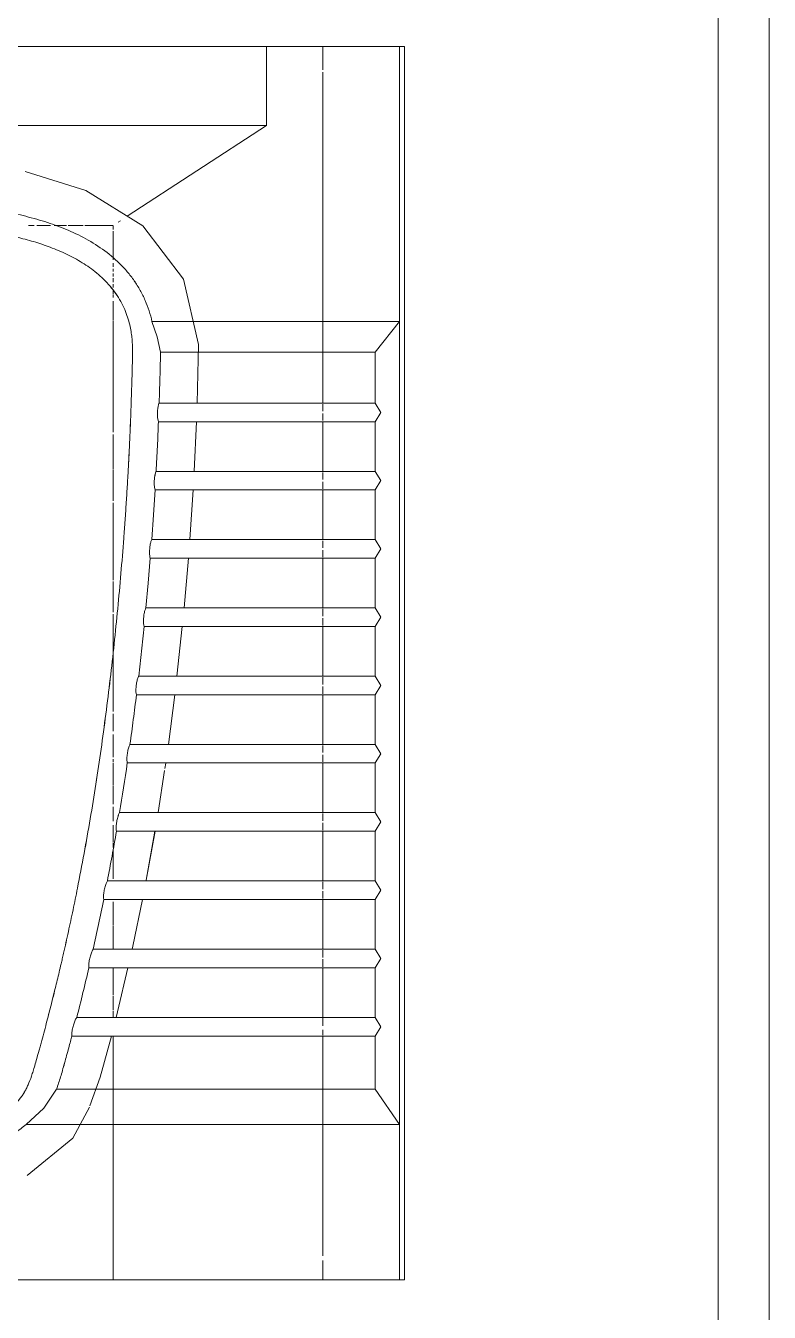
# Model space of a CAD drawing. Header units: millimetres. Extents: x -4000 to 187956, y -58990 to 162485.
# Drawn here: x 1974 to 2337, y 76536 to 77165 of the extents above; entities that cross this region are included whole.
import ezdxf

# ---------------------------------------------------------------- set-up
doc = ezdxf.new("R2010")
doc.units = ezdxf.units.MM
doc.layers.add('A-WALL', color=113, linetype='Continuous', lineweight=13)
doc.layers.add('P-SANR-FIXT', color=6, linetype='Continuous', lineweight=9)

# ---------------------------------------------------------------- blocks, each defined once
blk = doc.blocks.new('WCPan-SquattingPan-Vitra-ArkitektSeries-5952 - CMPX502N-V869-FFS - TANG 1')
at = {"layer": 'P-SANR-FIXT', "color": 250}
for p, q in [((250.56, 212.38), (-250.56, 212.38)), ((250.56, 212.38), (250.56, 77.95)), ((252.96, 212.38), (250.56, 212.38)), ((252.96, -390.25), (252.96, 212.38)), ((129.51, 77.95), (250.56, 77.95)), ((250.56, 77.95), (238.61, 63.05)), ((250.56, -314.32), (250.56, 77.95)), ((238.61, 63.05), (133.65, 63.05)), ((238.61, 38.12), (238.61, 63.05)), ((238.61, 38.12), (133, 38.12)), ((132.67, 29.03), (238.61, 29.03)), ((238.61, 4.77), (238.61, 29.03)), ((238.61, 4.77), (131.54, 4.77)), ((131.02, -4.33), (238.61, -4.33)), ((238.61, -28.59), (238.61, -4.33)), ((238.61, -28.59), (129.37, -28.59)), ((128.66, -37.68), (238.61, -37.68)), ((238.61, -61.94), (238.61, -37.68)), ((238.61, -61.94), (126.53, -61.94)), ((125.63, -71.04), (238.61, -71.04)), ((238.61, -95.3), (238.61, -71.04)), ((238.61, -95.3), (123, -95.3)), ((121.91, -104.39), (238.61, -104.39)), ((238.61, -128.65), (238.61, -104.39)), ((238.61, -128.65), (118.75, -128.65)), ((117.45, -137.74), (238.61, -137.74)), ((238.61, -162), (238.61, -137.74)), ((238.61, -162), (113.67, -162)), ((112.13, -171.1), (238.61, -171.1)), ((238.61, -195.36), (238.61, -171.1)), ((238.61, -195.36), (107.69, -195.36)), ((105.9, -204.45), (238.61, -204.45)), ((238.61, -204.45), (238.61, -228.71)), ((238.61, -228.71), (100.75, -228.71)), ((98.67, -237.81), (238.61, -237.81)), ((238.61, -262.07), (238.61, -237.81)), ((238.61, -262.07), (92.74, -262.07)), ((90.37, -271.16), (238.61, -271.16)), ((238.61, -297.17), (238.61, -271.16)), ((82.82, -297.17), (238.61, -297.17)), ((238.61, -297.17), (250.56, -314.32)), ((250.56, -314.32), (68.02, -314.32)), ((250.56, -314.32), (250.56, -390.25)), ((250.56, -390.25), (-250.56, -390.25)), ((250.56, -390.25), (252.96, -390.25))]:
    blk.add_line(p, q, dxfattribs=at)
at = {"layer": 'P-SANR-FIXT', "color": 253}
for p, q in [((185.5, 212.38), (25, 212.38)), ((185.5, 173.73), (185.5, 212.38)), ((185.5, 212.38), (212.95, 212.38)), ((212.95, 212.38), (212.95, 200.97)), ((252.96, 212.38), (212.95, 212.38)), ((212.95, 199.81), (212.95, 38.12)), ((185.5, 173.73), (-184.71, 173.73)), ((117.43, 129.42), (185.5, 173.73)), ((110.55, 78.62), (110.55, 87.84)), ((110.55, 23.87), (110.55, 78.35)), ((212.95, 37.56), (212.95, 34.16)), ((212.95, 33), (212.95, 29.59)), ((151.27, 29.02), (150.15, 4.79)), ((212.95, 29.03), (212.95, 4.77)), ((110.55, 5.62), (110.55, 22.72)), ((110.55, -9.6), (110.55, 5.36)), ((212.95, 4.22), (212.95, 0.8)), ((149.63, -4.32), (148.01, -28.61)), ((212.95, -0.34), (212.95, -3.77)), ((212.95, -4.33), (212.95, -28.59)), ((110.55, -48.42), (110.55, -10.59)), ((212.95, -29.13), (212.95, -32.57)), ((147.31, -37.71), (145.19, -61.94)), ((212.95, -33.69), (212.95, -37.13)), ((212.95, -37.68), (212.95, -61.94)), ((110.55, -63.98), (110.55, -49.13)), ((212.95, -62.46), (212.95, -65.94)), ((110.55, -82.91), (110.55, -65.09)), ((212.95, -67.02), (212.95, -70.5)), ((144.31, -71.03), (141.71, -95.3)), ((212.95, -71.04), (212.95, -95.3)), ((212.95, -95.8), (212.95, -99.31)), ((212.95, -100.36), (212.95, -103.87)), ((140.63, -104.4), (137.5, -128.65)), ((212.95, -104.39), (212.95, -128.65)), ((212.95, -129.14), (212.95, -132.68)), ((136.22, -137.75), (135.84, -140.38)), ((212.95, -133.69), (212.95, -137.24)), ((212.95, -137.74), (212.95, -162)), ((135.69, -141.39), (132.5, -162.01)), ((212.95, -162.47), (212.95, -166.05)), ((212.95, -167.03), (212.95, -170.61)), ((212.95, -171.1), (212.95, -195.36)), ((212.95, -195.8), (212.95, -199.43)), ((212.95, -200.36), (212.95, -203.99)), ((212.95, -204.45), (212.95, -228.71)), ((212.95, -229.13), (212.95, -232.8)), ((212.95, -233.69), (212.95, -237.36)), ((212.95, -237.81), (212.95, -262.07)), ((212.95, -262.46), (212.95, -266.18)), ((212.95, -268.13), (212.95, -270.74)), ((110.55, -304.52), (110.55, -271.16)), ((212.95, -271.16), (212.95, -378.62)), ((110.55, -340.98), (110.55, -304.63)), ((110.55, -390.25), (110.55, -341.14)), ((212.95, -380.83), (212.95, -390.25)), ((-110.49, -390.25), (110.55, -390.25)), ((212.95, -390.25), (110.55, -390.25)), ((212.95, -390.25), (252.96, -390.25))]:
    blk.add_line(p, q, dxfattribs=at)
at = {"layer": 'P-SANR-FIXT', "color": 254}
for p, q in [((112.91, 126.48), (114.09, 127.25)), ((69.22, 124.95), (71.99, 124.95)), ((73.28, 124.95), (76.77, 124.95)), ((76.95, 124.95), (79.82, 124.95)), ((81.63, 124.95), (87.76, 124.95)), ((88.55, 124.95), (95.86, 124.95)), ((96.73, 124.95), (102.54, 124.95)), ((102.71, 124.95), (110.44, 124.95)), ((110.55, 123.02), (110.55, 124.91)), ((110.55, 116.88), (110.55, 122.11)), ((110.55, 108.09), (110.55, 116.84)), ((110.55, 104.72), (110.55, 106.57)), ((110.55, 102.5), (110.55, 103.79)), ((110.55, 99.94), (110.55, 101.38)), ((110.55, 97.22), (110.55, 99.08)), ((110.55, 94.63), (110.55, 96.22)), ((110.55, 91.5), (110.55, 93.48)), ((110.55, 89.78), (110.55, 91.17)), ((110.55, -112.6), (110.55, -83.11)), ((110.55, -122.13), (110.55, -113.71)), ((110.55, -134.93), (110.55, -123.75)), ((110.55, -137.32), (110.55, -135.93)), ((110.55, -148.62), (110.55, -137.83)), ((110.55, -157.87), (110.55, -148.92)), ((110.55, -166.21), (110.55, -159.16)), ((110.55, -176.58), (110.55, -168.05)), ((110.55, -179.1), (110.55, -176.88)), ((110.55, -194.42), (110.55, -179.98)), ((110.55, -216.97), (110.55, -205.52)), ((110.55, -228.71), (110.55, -217.24)), ((110.55, -239.63), (110.55, -237.81)), ((110.55, -250.97), (110.55, -239.87)), ((110.55, -258.37), (110.55, -251.55)), ((110.55, -262.07), (110.55, -258.87))]:
    blk.add_line(p, q, dxfattribs=at)
at = {"layer": 'P-SANR-FIXT', "color": 253, "flags": 128}
for points in [[(67.46, 151.34), (97.11, 142.05), (125.05, 124.81), (144.85, 98.72), (152.19, 66.81), (151.63, 38.12)], [(130.99, -171.1), (126.68, -195), (126.66, -195.13)], [(124.85, -204.47), (120.1, -227.27), (119.78, -228.72)], [(117.74, -237.83), (112.6, -259.36), (111.93, -262.08)], [(109.75, -271.26), (104.15, -291.21), (99.18, -305.32)], [(98.93, -305.96), (90.78, -321.14), (68.55, -339.24)]]:
    blk.add_lwpolyline(points, dxfattribs=at)
at = {"layer": 'P-SANR-FIXT', "color": 250, "flags": 128}
for points in [[(133.65, 63.05), (131.99, 70.57), (129.51, 77.95)], [(238.61, 29.03), (241.4, 33.57), (238.61, 38.12)], [(238.61, -4.33), (241.4, 0.22), (238.61, 4.77)], [(129.37, -28.59), (130.24, -16.46), (131.02, -4.33)], [(238.61, -37.68), (241.4, -33.13), (238.61, -28.59)], [(126.53, -61.94), (127.64, -49.82), (128.66, -37.68)], [(238.61, -71.04), (241.4, -66.49), (238.61, -61.94)], [(238.61, -104.39), (241.4, -99.84), (238.61, -95.3)], [(238.61, -137.74), (241.4, -133.2), (238.61, -128.65)], [(238.61, -171.1), (241.4, -166.55), (238.61, -162)], [(238.61, -204.45), (241.4, -199.91), (238.61, -195.36)], [(238.61, -237.81), (241.4, -233.26), (238.61, -228.71)], [(238.61, -271.16), (241.4, -266.61), (238.61, -262.07)], [(68.02, -314.32), (76.62, -306.47), (82.82, -297.17)]]:
    blk.add_lwpolyline(points, dxfattribs=at)
at = {"layer": 'P-SANR-FIXT', "color": 250}
blk.add_arc((-1176.21, 51.26), 1307.39, 350.61189, 351.68789, dxfattribs=at)
for points, knots in [([(129.51, 77.95), (128.74, 81.46), (127.07, 86.68), (123.84, 93.23), (120.89, 97.97), (117.48, 102.37), (112.51, 107.69), (105.49, 113.48), (96.06, 119.21), (86.05, 123.75), (75.88, 127.3), (65.19, 130.16), (54.55, 132.3), (43.7, 133.93), (32.53, 135.12), (17.68, 136.15), (6.8, 136.38), (0, 136.38)], [0, 0, 0, 0, 0.071429, 0.107143, 0.142857, 0.178571, 0.214286, 0.285714, 0.357143, 0.428571, 0.5, 0.571429, 0.642857, 0.714286, 0.785714, 0.857143, 1, 1, 1, 1]), ([(0, 125.43), (5.34, 125.43), (13.8, 125.28), (25.48, 124.65), (34.36, 123.93), (43.13, 122.93), (51.71, 121.64), (60.17, 120.01), (68.57, 117.97), (76.78, 115.45), (84.8, 112.37), (91.35, 109.16), (96.35, 106.18), (99.91, 103.74), (103.38, 100.99), (107.85, 96.84), (112.84, 90.74), (116.21, 84.15), (117.97, 79.09), (118.88, 75.48), (119.45, 72.3), (119.77, 69.47), (119.93, 66.83), (119.98, 64.71), (119.99, 63.03), (119.99, 62.01), (119.98, 61.16), (119.97, 60.06), (119.93, 58.25), (119.86, 55.26), (119.75, 51.42), (119.64, 47.54), (119.53, 44.03), (119.42, 40.71), (119.29, 36.98), (119.11, 31.92), (118.92, 26.93), (118.73, 22.47), (118.58, 19.03), (118.44, 16.16), (118.31, 13.45), (118.19, 10.96), (118.07, 8.66), (117.96, 6.69), (117.85, 4.57), (117.69, 1.79), (117.49, -1.72), (117.23, -5.98), (116.95, -10.31), (116.66, -14.74), (116.26, -20.61), (115.51, -30.84), (114.35, -45.2), (112.27, -68.07), (109.21, -96.69), (105.5, -125.36), (102.12, -148.02), (99.36, -165), (96.36, -181.94), (93.51, -196.84), (91.28, -207.81), (89.79, -214.88), (88.65, -220.17), (87.48, -225.47), (86.49, -229.85), (85.66, -233.44), (84.91, -236.67), (84.11, -240.05), (83.22, -243.76), (82.25, -247.78), (81.22, -251.94), (80.18, -256.07), (79.26, -259.65), (78.18, -263.8), (76.91, -268.61), (75.82, -272.63), (74.96, -275.78), (74.1, -278.92), (73.15, -282.36), (72.21, -285.67), (71.41, -288.37), (70.37, -291.52), (69.25, -294.43), (68.05, -296.98), (67.13, -298.69), (66.09, -300.32), (64.44, -302.55), (61.91, -305.27), (58.14, -308.26), (54.39, -310.43), (51.04, -311.95), (47.42, -313.32), (42.84, -314.6), (38.33, -315.36), (34.88, -315.75), (31.62, -316.04), (27.15, -316.34), (22.37, -316.52), (18.42, -316.6), (14.39, -316.65), (9.97, -316.64), (5.12, -316.57), (1.82, -316.53), (0, -316.53)], [0, 0, 0, 0, 0.029412, 0.044118, 0.058824, 0.073529, 0.088235, 0.102941, 0.117647, 0.132353, 0.147059, 0.161765, 0.169118, 0.176471, 0.183824, 0.191176, 0.205882, 0.220588, 0.227941, 0.235294, 0.242647, 0.25, 0.257353, 0.264706, 0.268382, 0.272059, 0.273897, 0.275735, 0.279412, 0.283088, 0.286765, 0.290441, 0.292279, 0.294118, 0.297794, 0.301471, 0.308824, 0.316176, 0.323529, 0.330882, 0.338235, 0.345588, 0.349265, 0.352941, 0.356618, 0.360294, 0.367647, 0.375, 0.382353, 0.389706, 0.397059, 0.411765, 0.441176, 0.470588, 0.529412, 0.588235, 0.617647, 0.647059, 0.676471, 0.705882, 0.724265, 0.733456, 0.742647, 0.751838, 0.761029, 0.765625, 0.770221, 0.779412, 0.788603, 0.797794, 0.806985, 0.811581, 0.816176, 0.820772, 0.825368, 0.829963, 0.832261, 0.834559, 0.839154, 0.84375, 0.848346, 0.852941, 0.862132, 0.866728, 0.871324, 0.875919, 0.880515, 0.889706, 0.898897, 0.908088, 0.912684, 0.917279, 0.926471, 0.935662, 0.940257, 0.944853, 0.954044, 0.963235, 0.967831, 0.972426, 0.981618, 0.990809, 1, 1, 1, 1]), ([(133, 38.12), (133.02, 38.49), (133.05, 39.59), (133.13, 41.91), (133.21, 44.37), (133.3, 47.23), (133.41, 50.94), (133.53, 55.18), (133.61, 58.72), (133.65, 60.9), (133.65, 62.09), (133.65, 62.73), (133.65, 63.05)], [0, 0, 0, 0, 0.125, 0.25, 0.3125, 0.375, 0.5, 0.625, 0.75, 0.875, 0.9375, 1, 1, 1, 1]), ([(133, 38.12), (132.92, 37.97), (132.77, 37.58), (132.49, 36.52), (132.24, 34.77), (132.15, 32.41), (132.3, 30.29), (132.53, 29.34), (132.67, 29.03)], [0, 0, 0, 0, 0.1, 0.2, 0.4, 0.6, 0.8, 1, 1, 1, 1]), ([(131.54, 4.77), (131.46, 4.61), (131.3, 4.22), (131.07, 3.43), (130.89, 2.48), (130.69, 1.04), (130.57, -0.93), (130.67, -3.06), (130.88, -4.01), (131.02, -4.33)], [0, 0, 0, 0, 0.1, 0.2, 0.3, 0.4, 0.6, 0.8, 1, 1, 1, 1]), ([(129.37, -28.59), (129.28, -28.74), (129.12, -29.13), (128.88, -29.92), (128.67, -30.87), (128.44, -32.31), (128.29, -34.28), (128.34, -36.41), (128.54, -37.37), (128.66, -37.68)], [0, 0, 0, 0, 0.1, 0.2, 0.3, 0.4, 0.6, 0.8, 1, 1, 1, 1]), ([(126.53, -61.94), (126.43, -62.1), (126.26, -62.48), (126, -63.27), (125.78, -64.22), (125.52, -65.66), (125.32, -67.62), (125.34, -69.76), (125.51, -70.72), (125.63, -71.04)], [0, 0, 0, 0, 0.1, 0.2, 0.3, 0.4, 0.6, 0.8, 1, 1, 1, 1]), ([(123, -95.3), (122.9, -95.45), (122.72, -95.84), (122.45, -96.62), (122.2, -97.57), (121.92, -99), (121.68, -100.97), (121.65, -103.11), (121.8, -104.07), (121.91, -104.39)], [0, 0, 0, 0, 0.1, 0.2, 0.3, 0.4, 0.6, 0.8, 1, 1, 1, 1]), ([(118.75, -128.65), (118.65, -128.81), (118.46, -129.19), (118.17, -129.97), (117.9, -130.92), (117.66, -131.99), (117.47, -133.13), (117.28, -134.67), (117.21, -136.46), (117.34, -137.43), (117.45, -137.74)], [0, 0, 0, 0, 0.1, 0.2, 0.3, 0.4, 0.5, 0.6, 0.8, 1, 1, 1, 1]), ([(113.67, -162), (113.57, -162.16), (113.37, -162.55), (113.06, -163.33), (112.76, -164.27), (112.5, -165.34), (112.27, -166.47), (112.04, -168.01), (111.93, -169.81), (112.03, -170.78), (112.13, -171.1)], [0, 0, 0, 0, 0.1, 0.2, 0.3, 0.4, 0.5, 0.6, 0.8, 1, 1, 1, 1]), ([(107.69, -195.36), (107.59, -195.51), (107.37, -195.9), (107.04, -196.68), (106.72, -197.62), (106.42, -198.68), (106.17, -199.82), (105.9, -201.35), (105.73, -203.15), (105.81, -204.13), (105.9, -204.45)], [0, 0, 0, 0, 0.1, 0.2, 0.3, 0.4, 0.5, 0.6, 0.8, 1, 1, 1, 1]), ([(100.75, -228.71), (100.64, -228.87), (100.41, -229.26), (100.05, -230.03), (99.7, -230.97), (99.38, -232.03), (99.08, -233.16), (98.77, -234.69), (98.54, -236.5), (98.59, -237.48), (98.67, -237.81)], [0, 0, 0, 0, 0.1, 0.2, 0.3, 0.4, 0.5, 0.6, 0.8, 1, 1, 1, 1]), ([(92.74, -262.07), (92.63, -262.22), (92.39, -262.61), (92, -263.38), (91.62, -264.32), (91.26, -265.37), (90.93, -266.5), (90.56, -268.03), (90.27, -269.84), (90.29, -270.84), (90.37, -271.16)], [0, 0, 0, 0, 0.1, 0.2, 0.3, 0.4, 0.5, 0.6, 0.8, 1, 1, 1, 1]), ([(82.82, -297.17), (83.19, -296.17), (83.9, -294.18), (84.83, -291.21), (85.76, -288.01), (86.74, -284.5), (87.81, -280.6), (89.16, -275.66), (89.96, -272.69), (90.37, -271.16)], [0, 0, 0, 0, 0.125, 0.25, 0.375, 0.5, 0.625, 0.75, 1, 1, 1, 1]), ([(0, -327.48), (2.52, -327.48), (5.85, -327.54), (10.4, -327.58), (14, -327.59), (17.77, -327.56), (21.35, -327.49), (24.76, -327.39), (28.16, -327.24), (31.64, -327.02), (34.43, -326.79), (36.62, -326.57), (38.99, -326.3), (43.33, -325.66), (48.02, -324.57), (52.47, -323.14), (55.92, -321.79), (59.29, -320.2), (63.48, -317.84), (66.31, -315.78), (68.02, -314.32)], [0, 0, 0, 0, 0.1, 0.15, 0.2, 0.25, 0.3, 0.35, 0.4, 0.45, 0.5, 0.525, 0.55, 0.6, 0.7, 0.75, 0.8, 0.85, 0.9, 1, 1, 1, 1])]:
    blk.add_open_spline(points, degree=3, knots=knots, dxfattribs=at)
for points in [[(131.54, 4.77), (131.77, 8.86), (132.17, 16.89), (132.51, 24.93), (132.67, 29.03)], [(123, -95.3), (123.47, -91.26), (124.37, -83.17), (125.22, -75.08), (125.63, -71.04)], [(118.75, -128.65), (119.31, -124.61), (120.4, -116.53), (121.42, -108.44), (121.91, -104.39)], [(107.69, -195.36), (108.47, -191.32), (109.99, -183.24), (111.43, -175.15), (112.13, -171.1)], [(100.75, -228.71), (101.65, -224.68), (103.41, -216.6), (105.08, -208.51), (105.9, -204.45)], [(92.74, -262.07), (93.78, -258.04), (95.8, -249.96), (97.73, -241.86), (98.67, -237.81)]]:
    blk.add_open_spline(points, degree=3, dxfattribs=at)
blk = doc.blocks.new('CMF2_NHAXUONG_A_rvt-1-FFS - TANG 1')
at = {"layer": 'A-WALL', "color": 35, "lineweight": 15}
for p, q in [((2312.29, 77350), (2312.29, 76175)), ((2337.29, 76175), (2337.29, 77350))]:
    blk.add_line(p, q, dxfattribs=at)
at = {"layer": 'A-WALL', "color": 50, "lineweight": 15}
for p, q in [((2312.29, 76175), (2312.29, 77350)), ((2337.29, 77350), (2337.29, 76175))]:
    blk.add_line(p, q, dxfattribs=at)
at = {"layer": 'P-SANR-FIXT', "color": 250}
for p, q in [((2156.6, 77154.88), (1655.48, 77154.88)), ((2156.6, 77154.88), (2156.6, 77020.45)), ((2158.99, 77154.88), (2156.6, 77154.88)), ((2158.99, 76552.26), (2158.99, 77154.88)), ((2035.54, 77020.45), (2156.6, 77020.45)), ((2156.6, 77020.45), (2144.65, 77005.55)), ((2156.6, 76628.18), (2156.6, 77020.45)), ((2144.65, 77005.55), (2039.69, 77005.55)), ((2144.65, 76980.63), (2144.65, 77005.55)), ((2144.65, 76980.63), (2039.04, 76980.63)), ((2038.71, 76971.53), (2144.65, 76971.53)), ((2144.65, 76947.27), (2144.65, 76971.53)), ((2144.65, 76947.27), (2037.58, 76947.27)), ((2037.05, 76938.18), (2144.65, 76938.18)), ((2144.65, 76913.92), (2144.65, 76938.18)), ((2144.65, 76913.92), (2035.41, 76913.92)), ((2034.7, 76904.82), (2144.65, 76904.82)), ((2144.65, 76880.56), (2144.65, 76904.82)), ((2144.65, 76880.56), (2032.56, 76880.56)), ((2031.67, 76871.47), (2144.65, 76871.47)), ((2144.65, 76847.21), (2144.65, 76871.47)), ((2144.65, 76847.21), (2029.04, 76847.21)), ((2027.95, 76838.11), (2144.65, 76838.11)), ((2144.65, 76813.85), (2144.65, 76838.11)), ((2144.65, 76813.85), (2024.79, 76813.85)), ((2023.49, 76804.76), (2144.65, 76804.76)), ((2144.65, 76780.5), (2144.65, 76804.76)), ((2144.65, 76780.5), (2019.71, 76780.5)), ((2018.17, 76771.4), (2144.65, 76771.4)), ((2144.65, 76747.14), (2144.65, 76771.4)), ((2144.65, 76747.14), (2013.73, 76747.14)), ((2011.94, 76738.05), (2144.65, 76738.05)), ((2144.65, 76738.05), (2144.65, 76713.79)), ((2144.65, 76713.79), (2006.78, 76713.79)), ((2004.71, 76704.7), (2144.65, 76704.7)), ((2144.65, 76680.44), (2144.65, 76704.7)), ((2144.65, 76680.44), (1998.78, 76680.44)), ((1996.4, 76671.34), (2144.65, 76671.34)), ((2144.65, 76645.33), (2144.65, 76671.34)), ((1988.86, 76645.33), (2144.65, 76645.33)), ((2144.65, 76645.33), (2156.6, 76628.18)), ((2156.6, 76628.18), (1974.06, 76628.18)), ((2156.6, 76628.18), (2156.6, 76552.26)), ((2156.6, 76552.26), (1655.48, 76552.26)), ((2156.6, 76552.26), (2158.99, 76552.26))]:
    blk.add_line(p, q, dxfattribs=at)
at = {"layer": 'P-SANR-FIXT', "color": 253}
for p, q in [((2091.54, 77154.88), (1931.04, 77154.88)), ((2091.54, 77116.23), (2091.54, 77154.88)), ((2091.54, 77154.88), (2118.99, 77154.88)), ((2118.99, 77154.88), (2118.99, 77143.47)), ((2158.99, 77154.88), (2118.99, 77154.88)), ((2118.99, 77142.32), (2118.99, 76980.63)), ((2091.54, 77116.23), (1721.33, 77116.23)), ((2023.46, 77071.93), (2091.54, 77116.23)), ((2016.59, 77021.13), (2016.59, 77030.35)), ((2016.59, 76966.37), (2016.59, 77020.86)), ((2118.99, 76980.07), (2118.99, 76976.66)), ((2118.99, 76975.5), (2118.99, 76972.1)), ((2057.31, 76971.53), (2056.19, 76947.29)), ((2118.99, 76971.53), (2118.99, 76947.27)), ((2016.59, 76948.13), (2016.59, 76965.22)), ((2016.59, 76932.91), (2016.59, 76947.86)), ((2118.99, 76946.72), (2118.99, 76943.3)), ((2055.67, 76938.19), (2054.05, 76913.9)), ((2118.99, 76942.16), (2118.99, 76938.73)), ((2118.99, 76938.18), (2118.99, 76913.92)), ((2016.59, 76894.08), (2016.59, 76931.92)), ((2118.99, 76913.38), (2118.99, 76909.93)), ((2053.35, 76904.8), (2051.23, 76880.57)), ((2118.99, 76908.82), (2118.99, 76905.37)), ((2118.99, 76904.82), (2118.99, 76880.56)), ((2016.59, 76878.52), (2016.59, 76893.37)), ((2118.99, 76880.04), (2118.99, 76876.57)), ((2016.59, 76859.59), (2016.59, 76877.41)), ((2118.99, 76875.48), (2118.99, 76872)), ((2050.35, 76871.48), (2047.74, 76847.2)), ((2118.99, 76871.47), (2118.99, 76847.21)), ((2118.99, 76846.7), (2118.99, 76843.2)), ((2118.99, 76842.14), (2118.99, 76838.63)), ((2046.67, 76838.1), (2043.54, 76813.85)), ((2118.99, 76838.11), (2118.99, 76813.85)), ((2118.99, 76813.37), (2118.99, 76809.83)), ((2042.26, 76804.75), (2041.88, 76802.12)), ((2118.99, 76808.81), (2118.99, 76805.26)), ((2118.99, 76804.76), (2118.99, 76780.5)), ((2041.73, 76801.11), (2038.54, 76780.5)), ((2118.99, 76780.03), (2118.99, 76776.45)), ((2118.99, 76775.48), (2118.99, 76771.89)), ((2118.99, 76771.4), (2118.99, 76747.14)), ((2118.99, 76746.7), (2118.99, 76743.08)), ((2118.99, 76742.15), (2118.99, 76738.51)), ((2118.99, 76738.05), (2118.99, 76713.79)), ((2118.99, 76713.37), (2118.99, 76709.7)), ((2118.99, 76708.82), (2118.99, 76705.14)), ((2118.99, 76704.7), (2118.99, 76680.44)), ((2118.99, 76680.04), (2118.99, 76676.32)), ((2118.99, 76674.37), (2118.99, 76671.76)), ((2016.59, 76637.98), (2016.59, 76671.34)), ((2118.99, 76671.34), (2118.99, 76563.88)), ((2016.59, 76601.52), (2016.59, 76637.87)), ((2016.59, 76552.26), (2016.59, 76601.36)), ((2118.99, 76561.68), (2118.99, 76552.26)), ((1795.54, 76552.26), (2016.59, 76552.26)), ((2118.99, 76552.26), (2016.59, 76552.26)), ((2118.99, 76552.26), (2158.99, 76552.26))]:
    blk.add_line(p, q, dxfattribs=at)
at = {"layer": 'P-SANR-FIXT', "color": 254}
for p, q in [((2018.94, 77068.98), (2020.13, 77069.76)), ((1975.26, 77067.45), (1978.03, 77067.45)), ((1979.32, 77067.45), (1982.81, 77067.45)), ((1982.98, 77067.45), (1985.86, 77067.45)), ((1987.66, 77067.45), (1993.8, 77067.45)), ((1994.59, 77067.45), (2001.89, 77067.45)), ((2002.77, 77067.45), (2008.58, 77067.45)), ((2008.75, 77067.45), (2016.48, 77067.45)), ((2016.59, 77065.52), (2016.59, 77067.41)), ((2016.59, 77059.39), (2016.59, 77064.61)), ((2016.59, 77050.59), (2016.59, 77059.35)), ((2016.59, 77047.22), (2016.59, 77049.07)), ((2016.59, 77045), (2016.59, 77046.29)), ((2016.59, 77042.44), (2016.59, 77043.88)), ((2016.59, 77039.72), (2016.59, 77041.59)), ((2016.59, 77037.13), (2016.59, 77038.72)), ((2016.59, 77034), (2016.59, 77035.99)), ((2016.59, 77032.28), (2016.59, 77033.67)), ((2016.59, 76829.91), (2016.59, 76859.39)), ((2016.59, 76820.38), (2016.59, 76828.79)), ((2016.59, 76807.57), (2016.59, 76818.75)), ((2016.59, 76805.18), (2016.59, 76806.58)), ((2016.59, 76793.89), (2016.59, 76804.67)), ((2016.59, 76784.64), (2016.59, 76793.58)), ((2016.59, 76776.29), (2016.59, 76783.34)), ((2016.59, 76765.92), (2016.59, 76774.45)), ((2016.59, 76763.4), (2016.59, 76765.62)), ((2016.59, 76748.09), (2016.59, 76762.52)), ((2016.59, 76725.54), (2016.59, 76736.99)), ((2016.59, 76713.79), (2016.59, 76725.26)), ((2016.59, 76702.88), (2016.59, 76704.7)), ((2016.59, 76691.53), (2016.59, 76702.64)), ((2016.59, 76684.14), (2016.59, 76690.95)), ((2016.59, 76680.44), (2016.59, 76683.63))]:
    blk.add_line(p, q, dxfattribs=at)
at = {"layer": 'P-SANR-FIXT', "color": 253, "flags": 128}
for points in [[(1973.5, 77093.84), (2003.15, 77084.55), (2031.09, 77067.31), (2050.89, 77041.23), (2058.22, 77009.31), (2057.67, 76980.62)], [(2037.02, 76771.4), (2032.72, 76747.5), (2032.7, 76747.38)], [(2030.88, 76738.03), (2026.14, 76715.23), (2025.82, 76713.79)], [(2023.78, 76704.67), (2018.64, 76683.14), (2017.97, 76680.42)], [(2015.79, 76671.24), (2010.19, 76651.29), (2005.22, 76637.19)], [(2004.97, 76636.54), (1996.82, 76621.36), (1974.58, 76603.26)]]:
    blk.add_lwpolyline(points, dxfattribs=at)
at = {"layer": 'P-SANR-FIXT', "color": 250, "flags": 128}
for points in [[(2039.69, 77005.55), (2038.03, 77013.07), (2035.54, 77020.45)], [(2144.65, 76971.53), (2147.44, 76976.08), (2144.65, 76980.63)], [(2144.65, 76938.18), (2147.44, 76942.72), (2144.65, 76947.27)], [(2035.41, 76913.92), (2036.27, 76926.04), (2037.05, 76938.18)], [(2144.65, 76904.82), (2147.44, 76909.37), (2144.65, 76913.92)], [(2032.56, 76880.56), (2033.68, 76892.69), (2034.7, 76904.82)], [(2144.65, 76871.47), (2147.44, 76876.01), (2144.65, 76880.56)], [(2144.65, 76838.11), (2147.44, 76842.66), (2144.65, 76847.21)], [(2144.65, 76804.76), (2147.44, 76809.31), (2144.65, 76813.85)], [(2144.65, 76771.4), (2147.44, 76775.95), (2144.65, 76780.5)], [(2144.65, 76738.05), (2147.44, 76742.6), (2144.65, 76747.14)], [(2144.65, 76704.7), (2147.44, 76709.24), (2144.65, 76713.79)], [(2144.65, 76671.34), (2147.44, 76675.89), (2144.65, 76680.44)], [(1974.06, 76628.18), (1982.65, 76636.03), (1988.86, 76645.33)]]:
    blk.add_lwpolyline(points, dxfattribs=at)
at = {"layer": 'P-SANR-FIXT', "color": 250}
blk.add_arc((729.83, 76993.76), 1307.39, 350.61189, 351.68789, dxfattribs=at)
for points, knots in [([(2035.54, 77020.45), (2034.78, 77023.96), (2033.11, 77029.18), (2029.88, 77035.74), (2026.92, 77040.47), (2023.52, 77044.87), (2018.54, 77050.19), (2011.53, 77055.98), (2002.1, 77061.71), (1992.09, 77066.26), (1981.92, 77069.8), (1971.22, 77072.66), (1960.59, 77074.8), (1949.74, 77076.43), (1938.57, 77077.62), (1923.71, 77078.65), (1912.84, 77078.88), (1906.04, 77078.88)], [0, 0, 0, 0, 0.071429, 0.107143, 0.142857, 0.178571, 0.214286, 0.285714, 0.357143, 0.428571, 0.5, 0.571429, 0.642857, 0.714286, 0.785714, 0.857143, 1, 1, 1, 1]), ([(1906.04, 77067.93), (1911.37, 77067.93), (1919.84, 77067.79), (1931.52, 77067.16), (1940.4, 77066.43), (1949.17, 77065.43), (1957.75, 77064.14), (1966.21, 77062.52), (1974.61, 77060.47), (1982.82, 77057.96), (1990.84, 77054.87), (1997.39, 77051.67), (2002.39, 77048.68), (2005.95, 77046.24), (2009.42, 77043.5), (2013.89, 77039.35), (2018.87, 77033.25), (2022.25, 77026.65), (2024.01, 77021.59), (2024.92, 77017.98), (2025.49, 77014.81), (2025.81, 77011.98), (2025.97, 77009.33), (2026.02, 77007.21), (2026.03, 77005.54), (2026.02, 77004.51), (2026.02, 77003.67), (2026, 77002.57), (2025.97, 77000.76), (2025.9, 76997.76), (2025.79, 76993.93), (2025.67, 76990.04), (2025.56, 76986.53), (2025.46, 76983.22), (2025.33, 76979.48), (2025.15, 76974.42), (2024.95, 76969.43), (2024.77, 76964.98), (2024.61, 76961.54), (2024.48, 76958.67), (2024.35, 76955.95), (2024.22, 76953.47), (2024.1, 76951.17), (2024, 76949.19), (2023.88, 76947.08), (2023.73, 76944.3), (2023.52, 76940.79), (2023.26, 76936.53), (2022.99, 76932.2), (2022.7, 76927.77), (2022.29, 76921.9), (2021.55, 76911.66), (2020.39, 76897.3), (2018.3, 76874.43), (2015.24, 76845.81), (2011.53, 76817.15), (2008.15, 76794.48), (2005.39, 76777.5), (2002.4, 76760.56), (1999.55, 76745.66), (1997.32, 76734.69), (1995.83, 76727.63), (1994.68, 76722.34), (1993.51, 76717.03), (1992.52, 76712.65), (1991.7, 76709.06), (1990.95, 76705.83), (1990.15, 76702.45), (1989.26, 76698.74), (1988.28, 76694.72), (1987.25, 76690.57), (1986.21, 76686.44), (1985.3, 76682.85), (1984.22, 76678.71), (1982.95, 76673.89), (1981.86, 76669.87), (1981, 76666.72), (1980.14, 76663.58), (1979.19, 76660.15), (1978.25, 76656.83), (1977.45, 76654.14), (1976.41, 76650.98), (1975.29, 76648.08), (1974.09, 76645.52), (1973.16, 76643.82), (1972.12, 76642.18), (1970.48, 76639.95), (1967.94, 76637.23), (1964.17, 76634.25), (1960.43, 76632.07), (1957.08, 76630.55), (1953.45, 76629.18), (1948.88, 76627.9), (1944.36, 76627.14), (1940.92, 76626.76), (1937.65, 76626.46), (1933.19, 76626.16), (1928.41, 76625.98), (1924.46, 76625.9), (1920.43, 76625.86), (1916.01, 76625.87), (1911.16, 76625.93), (1907.86, 76625.97), (1906.04, 76625.97)], [0, 0, 0, 0, 0.029412, 0.044118, 0.058824, 0.073529, 0.088235, 0.102941, 0.117647, 0.132353, 0.147059, 0.161765, 0.169118, 0.176471, 0.183824, 0.191176, 0.205882, 0.220588, 0.227941, 0.235294, 0.242647, 0.25, 0.257353, 0.264706, 0.268382, 0.272059, 0.273897, 0.275735, 0.279412, 0.283088, 0.286765, 0.290441, 0.292279, 0.294118, 0.297794, 0.301471, 0.308824, 0.316176, 0.323529, 0.330882, 0.338235, 0.345588, 0.349265, 0.352941, 0.356618, 0.360294, 0.367647, 0.375, 0.382353, 0.389706, 0.397059, 0.411765, 0.441176, 0.470588, 0.529412, 0.588235, 0.617647, 0.647059, 0.676471, 0.705882, 0.724265, 0.733456, 0.742647, 0.751838, 0.761029, 0.765625, 0.770221, 0.779412, 0.788603, 0.797794, 0.806985, 0.811581, 0.816176, 0.820772, 0.825368, 0.829963, 0.832261, 0.834559, 0.839154, 0.84375, 0.848346, 0.852941, 0.862132, 0.866728, 0.871324, 0.875919, 0.880515, 0.889706, 0.898897, 0.908088, 0.912684, 0.917279, 0.926471, 0.935662, 0.940257, 0.944853, 0.954044, 0.963235, 0.967831, 0.972426, 0.981618, 0.990809, 1, 1, 1, 1]), ([(2039.04, 76980.63), (2039.05, 76980.99), (2039.09, 76982.09), (2039.17, 76984.41), (2039.25, 76986.87), (2039.34, 76989.74), (2039.45, 76993.44), (2039.57, 76997.68), (2039.65, 77001.22), (2039.68, 77003.4), (2039.69, 77004.59), (2039.69, 77005.23), (2039.69, 77005.55)], [0, 0, 0, 0, 0.125, 0.25, 0.3125, 0.375, 0.5, 0.625, 0.75, 0.875, 0.9375, 1, 1, 1, 1]), ([(2039.04, 76980.63), (2038.96, 76980.47), (2038.81, 76980.08), (2038.53, 76979.02), (2038.28, 76977.28), (2038.19, 76974.91), (2038.34, 76972.79), (2038.57, 76971.85), (2038.71, 76971.53)], [0, 0, 0, 0, 0.1, 0.2, 0.4, 0.6, 0.8, 1, 1, 1, 1]), ([(2037.58, 76947.27), (2037.49, 76947.12), (2037.33, 76946.73), (2037.11, 76945.94), (2036.92, 76944.98), (2036.73, 76943.54), (2036.61, 76941.57), (2036.71, 76939.44), (2036.92, 76938.49), (2037.05, 76938.18)], [0, 0, 0, 0, 0.1, 0.2, 0.3, 0.4, 0.6, 0.8, 1, 1, 1, 1]), ([(2035.41, 76913.92), (2035.32, 76913.76), (2035.15, 76913.37), (2034.91, 76912.59), (2034.71, 76911.63), (2034.48, 76910.19), (2034.32, 76908.22), (2034.38, 76906.09), (2034.57, 76905.14), (2034.7, 76904.82)], [0, 0, 0, 0, 0.1, 0.2, 0.3, 0.4, 0.6, 0.8, 1, 1, 1, 1]), ([(2032.56, 76880.56), (2032.47, 76880.41), (2032.3, 76880.02), (2032.04, 76879.23), (2031.81, 76878.28), (2031.56, 76876.85), (2031.36, 76874.88), (2031.37, 76872.74), (2031.55, 76871.78), (2031.67, 76871.47)], [0, 0, 0, 0, 0.1, 0.2, 0.3, 0.4, 0.6, 0.8, 1, 1, 1, 1]), ([(2029.04, 76847.21), (2028.94, 76847.05), (2028.76, 76846.66), (2028.49, 76845.88), (2028.24, 76844.93), (2027.95, 76843.5), (2027.71, 76841.54), (2027.68, 76839.39), (2027.84, 76838.43), (2027.95, 76838.11)], [0, 0, 0, 0, 0.1, 0.2, 0.3, 0.4, 0.6, 0.8, 1, 1, 1, 1]), ([(2024.79, 76813.85), (2024.69, 76813.7), (2024.49, 76813.31), (2024.21, 76812.53), (2023.94, 76811.58), (2023.7, 76810.51), (2023.5, 76809.37), (2023.32, 76807.84), (2023.25, 76806.05), (2023.38, 76805.08), (2023.49, 76804.76)], [0, 0, 0, 0, 0.1, 0.2, 0.3, 0.4, 0.5, 0.6, 0.8, 1, 1, 1, 1]), ([(2019.71, 76780.5), (2019.61, 76780.34), (2019.4, 76779.96), (2019.09, 76779.18), (2018.8, 76778.23), (2018.53, 76777.17), (2018.31, 76776.03), (2018.08, 76774.49), (2017.96, 76772.7), (2018.07, 76771.72), (2018.17, 76771.4)], [0, 0, 0, 0, 0.1, 0.2, 0.3, 0.4, 0.5, 0.6, 0.8, 1, 1, 1, 1]), ([(2013.73, 76747.14), (2013.62, 76746.99), (2013.41, 76746.6), (2013.08, 76745.82), (2012.76, 76744.88), (2012.46, 76743.82), (2012.21, 76742.69), (2011.93, 76741.15), (2011.76, 76739.35), (2011.85, 76738.37), (2011.94, 76738.05)], [0, 0, 0, 0, 0.1, 0.2, 0.3, 0.4, 0.5, 0.6, 0.8, 1, 1, 1, 1]), ([(2006.78, 76713.79), (2006.67, 76713.64), (2006.45, 76713.25), (2006.09, 76712.47), (2005.74, 76711.53), (2005.41, 76710.48), (2005.12, 76709.35), (2004.8, 76707.81), (2004.58, 76706.01), (2004.63, 76705.02), (2004.71, 76704.7)], [0, 0, 0, 0, 0.1, 0.2, 0.3, 0.4, 0.5, 0.6, 0.8, 1, 1, 1, 1]), ([(1998.78, 76680.44), (1998.66, 76680.28), (1998.42, 76679.89), (1998.04, 76679.12), (1997.66, 76678.19), (1997.3, 76677.13), (1996.97, 76676.01), (1996.6, 76674.48), (1996.31, 76672.66), (1996.33, 76671.67), (1996.4, 76671.34)], [0, 0, 0, 0, 0.1, 0.2, 0.3, 0.4, 0.5, 0.6, 0.8, 1, 1, 1, 1]), ([(1988.86, 76645.33), (1989.23, 76646.33), (1989.93, 76648.33), (1990.87, 76651.29), (1991.79, 76654.49), (1992.78, 76658.01), (1993.85, 76661.9), (1995.2, 76666.85), (1996, 76669.81), (1996.4, 76671.34)], [0, 0, 0, 0, 0.125, 0.25, 0.375, 0.5, 0.625, 0.75, 1, 1, 1, 1]), ([(1906.04, 76615.02), (1908.56, 76615.02), (1911.89, 76614.97), (1916.44, 76614.92), (1920.04, 76614.91), (1923.8, 76614.94), (1927.38, 76615.01), (1930.79, 76615.11), (1934.2, 76615.27), (1937.68, 76615.48), (1940.47, 76615.72), (1942.66, 76615.93), (1945.03, 76616.21), (1949.37, 76616.85), (1954.05, 76617.93), (1958.51, 76619.37), (1961.96, 76620.71), (1965.33, 76622.3), (1969.52, 76624.67), (1972.35, 76626.72), (1974.06, 76628.18)], [0, 0, 0, 0, 0.1, 0.15, 0.2, 0.25, 0.3, 0.35, 0.4, 0.45, 0.5, 0.525, 0.55, 0.6, 0.7, 0.75, 0.8, 0.85, 0.9, 1, 1, 1, 1])]:
    blk.add_open_spline(points, degree=3, knots=knots, dxfattribs=at)
for points in [[(2037.58, 76947.27), (2037.8, 76951.36), (2038.21, 76959.39), (2038.55, 76967.44), (2038.71, 76971.53)], [(2029.04, 76847.21), (2029.5, 76851.24), (2030.41, 76859.33), (2031.26, 76867.42), (2031.67, 76871.47)], [(2024.79, 76813.85), (2025.35, 76817.89), (2026.44, 76825.97), (2027.46, 76834.06), (2027.95, 76838.11)], [(2013.73, 76747.14), (2014.51, 76751.18), (2016.03, 76759.26), (2017.47, 76767.35), (2018.17, 76771.4)], [(2006.78, 76713.79), (2007.69, 76717.82), (2009.45, 76725.9), (2011.12, 76734), (2011.94, 76738.05)], [(1998.78, 76680.44), (1999.82, 76684.47), (2001.84, 76692.54), (2003.77, 76700.64), (2004.71, 76704.7)]]:
    blk.add_open_spline(points, degree=3, dxfattribs=at)
at = {"layer": 'P-SANR-FIXT', "color": 250, "lineweight": 9}
blk.add_blockref('WCPan-SquattingPan-Vitra-ArkitektSeries-5952 - CMPX502N-V869-FFS - TANG 1', (1906.04, 76942.5), dxfattribs=at)

msp = doc.modelspace()

# ---------------------------------------------------------------- block references
at = {"lineweight": 5}
msp.add_blockref('CMF2_NHAXUONG_A_rvt-1-FFS - TANG 1', (0, 0), dxfattribs=at)

doc.saveas('drawing.dxf')
